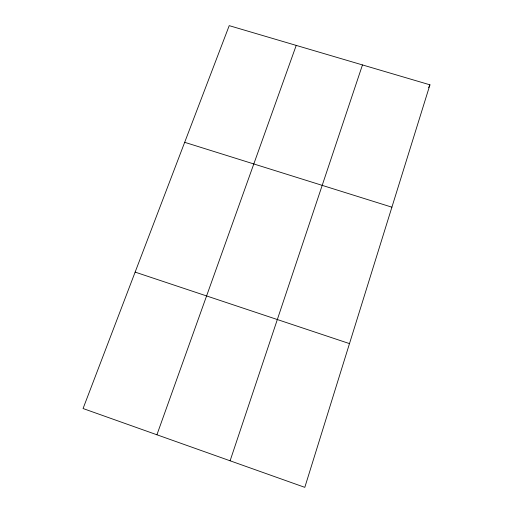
<?xml version="1.0" encoding="UTF-8"?>
<svg xmlns="http://www.w3.org/2000/svg" width="513" height="513" viewBox="0 0 513 513"><rect width="100%" height="100%" fill="white"/><g stroke="black" fill="none" stroke-linecap="round" stroke-linejoin="round"><path stroke-width="0.77" d="M429.939 84.818L304.805 487.35L83.061 408.528L229.215 25.65L429.939 84.818L428.637 87.601M230.1 460.796L362.467 64.927M156.914 434.78L296.219 45.4M184.68 142.319L391.9 207.181M135.137 272.108L349.494 343.607"/></g></svg>
